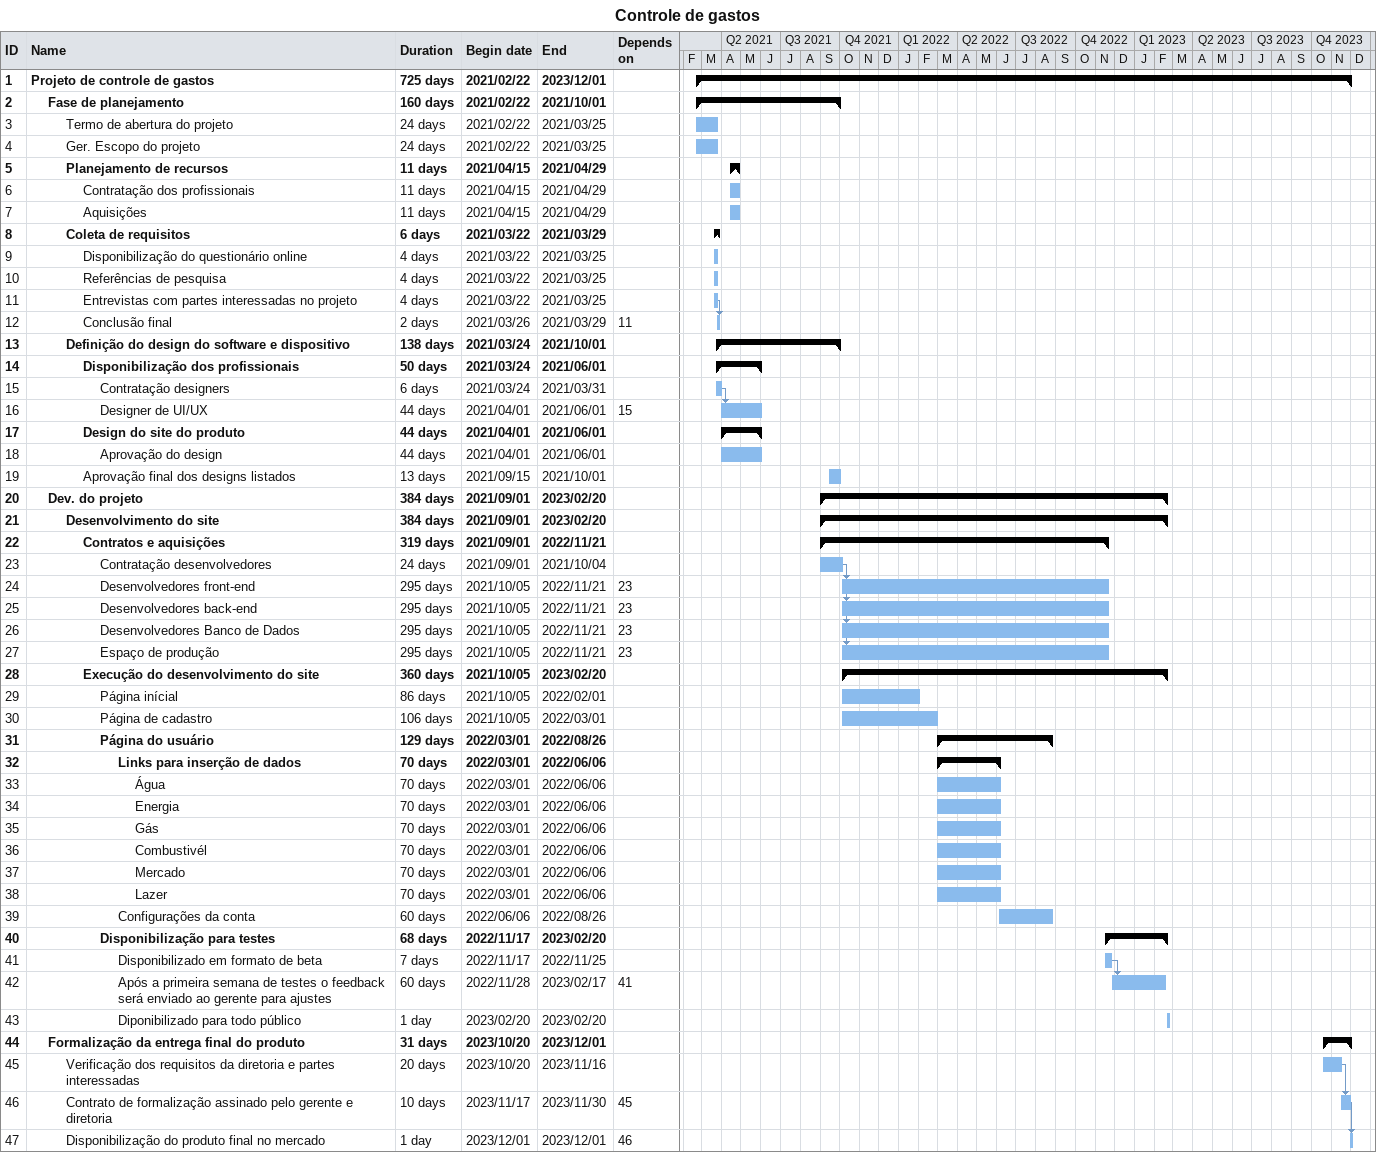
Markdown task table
Controle de gastos

| ID | Level | Task | Duration | Start | Finish | Predecessors |
|---|---|---|---|---|---|---|
| 1 | 1 | **Projeto de controle de gastos** | 725d | 2021-02-22 | 2023-12-01 |  |
| 2 | 2 | **Fase de planejamento** | 160d | 2021-02-22 | 2021-10-01 |  |
| 3 | 3 | Termo de abertura do projeto | 24d | 2021-02-22 | 2021-03-25 |  |
| 4 | 3 | Ger. Escopo do projeto | 24d | 2021-02-22 | 2021-03-25 |  |
| 5 | 3 | **Planejamento de recursos** | 11d | 2021-04-15 | 2021-04-29 |  |
| 6 | 4 | Contratação dos profissionais | 11d | 2021-04-15 | 2021-04-29 |  |
| 7 | 4 | Aquisições | 11d | 2021-04-15 | 2021-04-29 |  |
| 8 | 3 | **Coleta de requisitos** | 6d | 2021-03-22 | 2021-03-29 |  |
| 9 | 4 | Disponibilização do questionário online | 4d | 2021-03-22 | 2021-03-25 |  |
| 10 | 4 | Referências de pesquisa | 4d | 2021-03-22 | 2021-03-25 |  |
| 11 | 4 | Entrevistas com partes interessadas no projeto | 4d | 2021-03-22 | 2021-03-25 |  |
| 12 | 4 | Conclusão final | 2d | 2021-03-26 | 2021-03-29 | 11 |
| 13 | 3 | **Definição do design do software e dispositivo** | 138d | 2021-03-24 | 2021-10-01 |  |
| 14 | 4 | **Disponibilização dos profissionais** | 50d | 2021-03-24 | 2021-06-01 |  |
| 15 | 5 | Contratação designers | 6d | 2021-03-24 | 2021-03-31 |  |
| 16 | 5 | Designer de UI/UX | 44d | 2021-04-01 | 2021-06-01 | 15 |
| 17 | 4 | **Design do site do produto** | 44d | 2021-04-01 | 2021-06-01 |  |
| 18 | 5 | Aprovação do design | 44d | 2021-04-01 | 2021-06-01 |  |
| 19 | 4 | Aprovação final dos designs listados | 13d | 2021-09-15 | 2021-10-01 |  |
| 20 | 2 | **Dev. do projeto** | 384d | 2021-09-01 | 2023-02-20 |  |
| 21 | 3 | **Desenvolvimento do site** | 384d | 2021-09-01 | 2023-02-20 |  |
| 22 | 4 | **Contratos e aquisições** | 319d | 2021-09-01 | 2022-11-21 |  |
| 23 | 5 | Contratação desenvolvedores | 24d | 2021-09-01 | 2021-10-04 |  |
| 24 | 5 | Desenvolvedores front-end | 295d | 2021-10-05 | 2022-11-21 | 23 |
| 25 | 5 | Desenvolvedores back-end | 295d | 2021-10-05 | 2022-11-21 | 23 |
| 26 | 5 | Desenvolvedores Banco de Dados | 295d | 2021-10-05 | 2022-11-21 | 23 |
| 27 | 5 | Espaço de produção | 295d | 2021-10-05 | 2022-11-21 | 23 |
| 28 | 4 | **Execução do desenvolvimento do site** | 360d | 2021-10-05 | 2023-02-20 |  |
| 29 | 5 | Página inícial | 86d | 2021-10-05 | 2022-02-01 |  |
| 30 | 5 | Página de cadastro | 106d | 2021-10-05 | 2022-03-01 |  |
| 31 | 5 | **Página do usuário** | 129d | 2022-03-01 | 2022-08-26 |  |
| 32 | 6 | **Links para inserção de dados** | 70d | 2022-03-01 | 2022-06-06 |  |
| 33 | 7 | Água | 70d | 2022-03-01 | 2022-06-06 |  |
| 34 | 7 | Energia | 70d | 2022-03-01 | 2022-06-06 |  |
| 35 | 7 | Gás | 70d | 2022-03-01 | 2022-06-06 |  |
| 36 | 7 | Combustivél | 70d | 2022-03-01 | 2022-06-06 |  |
| 37 | 7 | Mercado | 70d | 2022-03-01 | 2022-06-06 |  |
| 38 | 7 | Lazer | 70d | 2022-03-01 | 2022-06-06 |  |
| 39 | 6 | Configurações da conta | 60d | 2022-06-06 | 2022-08-26 |  |
| 40 | 5 | **Disponibilização para testes** | 68d | 2022-11-17 | 2023-02-20 |  |
| 41 | 6 | Disponibilizado em formato de beta | 7d | 2022-11-17 | 2022-11-25 |  |
| 42 | 6 | Após a primeira semana de testes o feedback será enviado ao gerente para ajustes | 60d | 2022-11-28 | 2023-02-17 | 41 |
| 43 | 6 | Diponibilizado para todo público | 1d | 2023-02-20 | 2023-02-20 |  |
| 44 | 2 | **Formalização da entrega final do produto** | 31d | 2023-10-20 | 2023-12-01 |  |
| 45 | 3 | Verificação dos requisitos da diretoria e partes interessadas | 20d | 2023-10-20 | 2023-11-16 |  |
| 46 | 3 | Contrato de formalização assinado pelo gerente e diretoria | 10d | 2023-11-17 | 2023-11-30 | 45 |
| 47 | 3 | Disponibilização do produto final no mercado | 1d | 2023-12-01 | 2023-12-01 | 46 |
